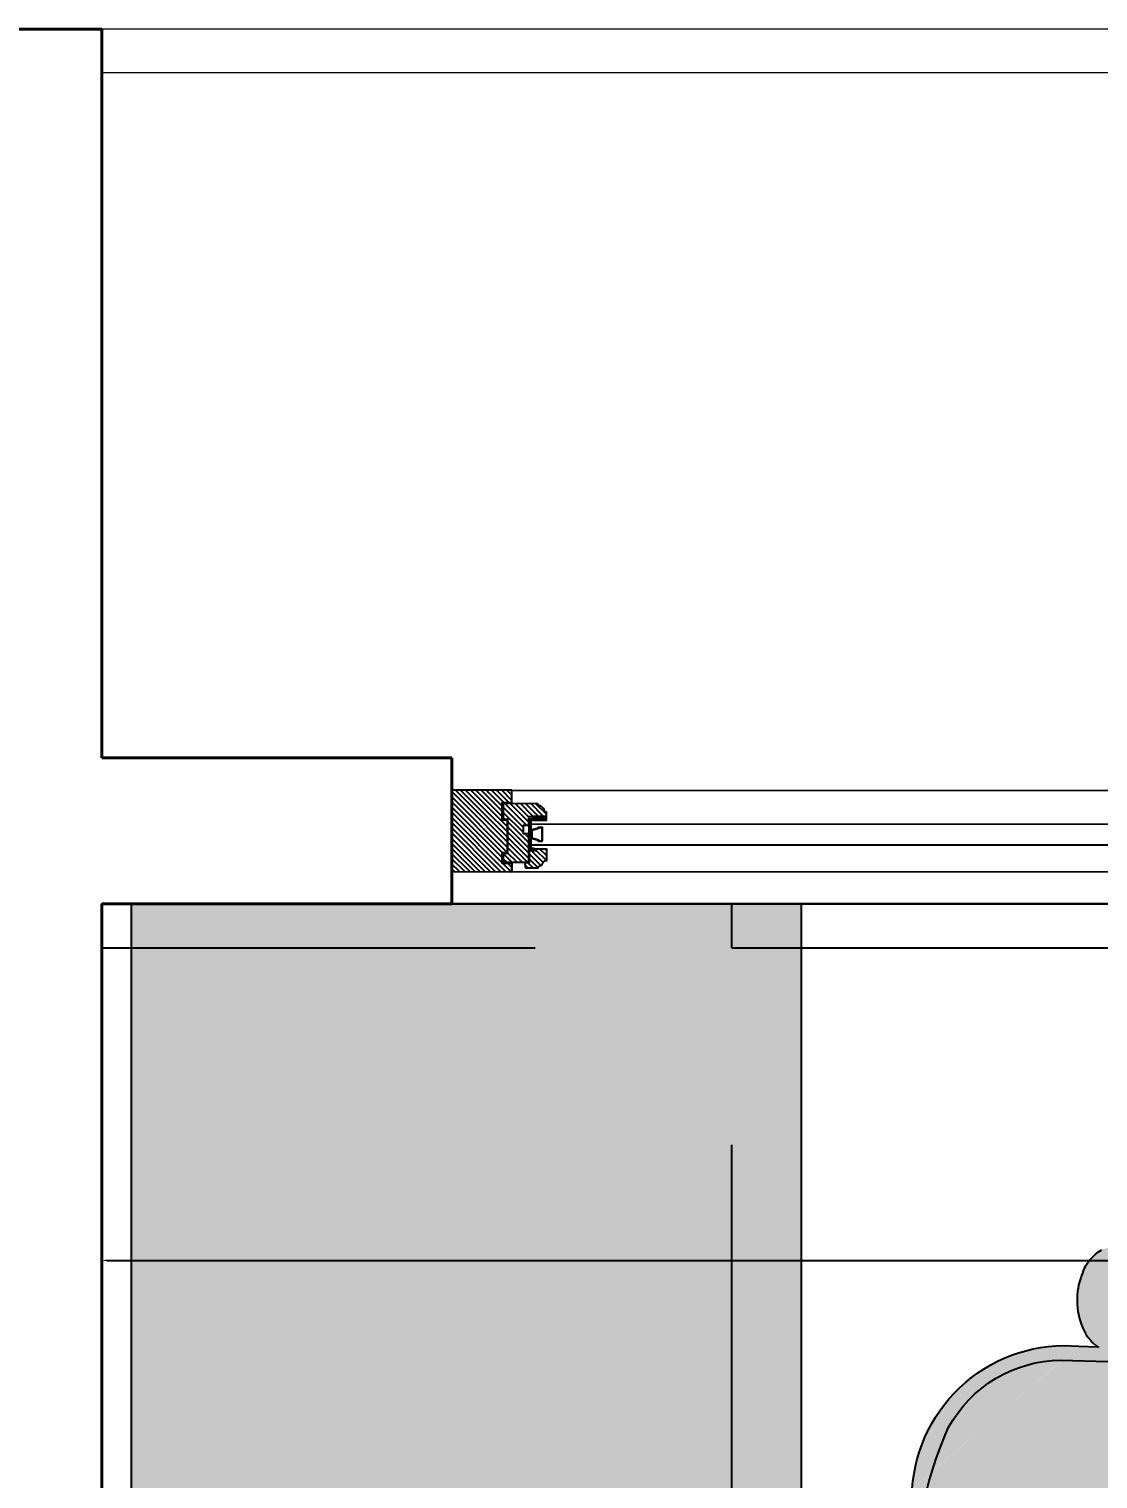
# Model space of a CAD drawing. Header units: inches. Extents: x 547 to 1628, y -123 to 254.
# Drawn here: x 1040.15 to 1076.83, y 204.55 to 254.28 of the extents above; entities that cross this region are included whole.
import ezdxf

# ---------------------------------------------------------------- set-up
doc = ezdxf.new("R2010")
doc.units = ezdxf.units.IN
doc.header["$MEASUREMENT"] = 0
doc.layers.add('doors', color=4, linetype='Continuous')
doc.layers.add('Furniture', color=253, linetype='Continuous')
for name, color, linetype, lineweight in [('hatch', 252, 'Continuous', 0), ('Low Wall', 254, 'Continuous', 13), ('Wall', 7, 'Continuous', 40)]:
    doc.layers.add(name, color=color, linetype=linetype, lineweight=lineweight)
doc.styles.get("Standard").update_dxf_attribs({"font": 'arial.ttf'})
doc.dimstyles.new('Inch feet', dxfattribs={"dimtxt": 10, "dimasz": 0.18, "dimexe": 0.1875, "dimexo": 0.0625, "dimgap": 0.1875, "dimtad": 0, "dimdec": 4, "dimzin": 0, "dimdsep": 46, "dimlunit": 4, "dimtxsty": 'Standard', "dimcen": 0.09, "dimadec": 0, "dimazin": 0, "dimtfac": 1, "dimtdec": 4, "dimtofl": 0, "dimtmove": 0, "dimatfit": 3, "dimfxl": 1, "dimtolj": 1, "dimtzin": 0, "dimarcsym": 0})

# ---------------------------------------------------------------- blocks, each defined once
blk = doc.blocks.new('*D23')
at = {"layer": 'Defpoints', "color": 0, "transparency": 16777216}
for p in [(1042.653042389994, 224.2793858108367), (1042.653042389993, 84.2793858108371), (1115.263867380221, 84.27938581083708)]:
    blk.add_point(p, dxfattribs=at)
at = {"layer": 'Furniture', "color": 0, "lineweight": -2, "transparency": 16777216}
for p, q in [((1042.715542389994, 224.2793858108367), (1115.451367380221, 224.2793858108367)), ((1115.263867380221, 224.0993858108367), (1115.263867380221, 171.1722064111097)), ((1115.263867380221, 84.45938581083709), (1115.263867380221, 137.386565210564)), ((1042.715542389993, 84.2793858108371), (1115.451367380221, 84.27938581083708))]:
    blk.add_line(p, q, dxfattribs=at)
at = {"layer": 'Furniture', "color": 0, "transparency": 16777216}
for points in [[(1115.233867380221, 224.0993858108367), (1115.293867380221, 224.0993858108367), (1115.263867380221, 224.2793858108367)], [(1115.233867380221, 84.45938581083709), (1115.293867380221, 84.45938581083709), (1115.263867380221, 84.27938581083708)]]:
    blk.add_solid(points, dxfattribs=at)
at = {"layer": 'Furniture', "color": 0, "transparency": 16777216, "insert": (1115.263867380221, 154.2793858108371), "char_height": 10, "attachment_point": 5, "rotation": 90}
blk.add_mtext('\\A1;11\'-8"', dxfattribs=at)
blk = doc.blocks.new('*D24')
at = {"layer": 'Defpoints', "color": 0, "transparency": 16777216}
for p in [(1042.653042389994, 224.2793858108366), (1185.653042389994, 224.2793858108366), (1042.653042389994, 212.0486769355593)]:
    blk.add_point(p, dxfattribs=at)
at = {"layer": 'Furniture', "color": 0, "lineweight": -2, "transparency": 16777216}
for p, q in [((1042.653042389994, 224.2168858108366), (1042.653042389994, 211.8611769355593)), ((1185.653042389994, 224.2168858108366), (1185.653042389994, 211.8611769355593)), ((1042.833042389994, 212.0486769355593), (1093.375501462299, 212.0486769355593)), ((1185.473042389993, 212.0486769355593), (1134.930583317688, 212.0486769355593))]:
    blk.add_line(p, q, dxfattribs=at)
at = {"layer": 'Furniture', "color": 0, "transparency": 16777216}
for points in [[(1042.833042389994, 212.0786769355593), (1042.833042389994, 212.0186769355593), (1042.653042389994, 212.0486769355593)], [(1185.473042389993, 212.0786769355593), (1185.473042389993, 212.0186769355593), (1185.653042389994, 212.0486769355593)]]:
    blk.add_solid(points, dxfattribs=at)
at = {"layer": 'Furniture', "color": 0, "transparency": 16777216, "insert": (1114.153042389994, 212.0486769355593), "char_height": 10, "attachment_point": 5}
blk.add_mtext('\\A1;11\'-11"', dxfattribs=at)
blk = doc.blocks.new('armch1')
at = {"layer": 'hatch', "ltscale": 10}
h = blk.add_hatch(color=254, dxfattribs=at)
edge = h.paths.add_edge_path()
edge.add_ellipse((95.55605851896689, -479.352012857591), major_axis=(-16.31547331208791, 16.31547331208791), ratio=0.9999999999993894, start_angle=242.5783416607707, end_angle=273.9517820102176)
edge.add_line((110.7083277476486, -461.9509187536023), (41.45203572814353, -392.6946267341264))
edge.add_line((41.45203572814353, -392.6946267341264), (217.0733312307275, -217.0733312315133))
edge.add_line((217.0733312307275, -217.0733312315133), (412.4000128625194, -412.4000128630723))
edge.add_line((412.4000128625194, -412.4000128630723), (394.1522824593412, -429.5418202115106))
edge.add_ellipse((-44.64408550973167, 15.56753852014663), major_axis=(441.9641352970901, 441.9641352970901), ratio=0.9999999999942701, start_angle=260.3704663364276, end_angle=269.5907916807995, ccw=False)
edge.add_ellipse((227.8608536063693, -398.7177157017286), major_axis=(123.0924583248579, 45.03542382567315), ratio=0.9963052455616257, start_angle=201.2155651435409, end_angle=292.9421562116712, ccw=False)
edge.add_line((129.3480288534774, -485.0807389398105), (117.823997207568, -473.5567072939302))
edge.add_ellipse((81.52443639285048, -481.0358075127588), major_axis=(26.19981716635541, 26.1998171663554), ratio=0.9999999997158852, start_angle=326.6654831519691, end_angle=328.5041058068245)
edge = h.paths.add_edge_path()
edge.add_line((-55.72906698982115, -295.5135240161617), (-120.9761098762683, -233.6340704399918))
edge.add_ellipse((-100.7073431255703, -212.0932369076181), major_axis=(-20.91447363514641, 20.91447363514641), ratio=0.9999999999959236, start_angle=50.364881025223326, end_angle=91.74269977170712, ccw=False)
edge.add_ellipse((-113.3665490160929, -212.8340599541843), major_axis=(11.95745736364458, 11.95745736364458), ratio=0.999999999996522, start_angle=95.28259989885129, end_angle=141.8763062656735, ccw=False)
edge.add_ellipse((-115.869363976235, -211.3562811626762), major_axis=(9.933814020147283, 9.933814020147292), ratio=0.9999999999921805, start_angle=63.35919730328487, end_angle=93.39563719718558, ccw=False)
edge.add_ellipse((-114.6367541016079, -215.0298388510128), major_axis=(12.67372504098512, 12.67372504098512), ratio=0.999999999998939, start_angle=396.5394185244536, end_angle=423.40011013631187, ccw=False)
edge.add_ellipse((-56.4306480960222, -198.2743826820515), major_axis=(39.29928148892886, 39.29928148892887), ratio=0.9999999999914961, start_angle=124.02982792657241, end_angle=133.997029397757, ccw=False)
edge.add_ellipse((114.7551418426738, -222.4087727387086), major_axis=(161.5397348647921, 161.5397348647921), ratio=0.9999999999997506, start_angle=103.11596627311587, end_angle=126.2099286872359, ccw=False)
edge.add_ellipse((370.3979973488895, -370.1559683761152), major_axis=(370.2770026377474, 370.2770026377474), ratio=0.9999999999995242, start_angle=90.01872549308752, end_angle=104.16379925406639, ccw=False)
edge.add_line((-5.238689482212067e-10, -5.529727786779404e-10), (217.0733312307275, -217.0733312315133))
edge.add_line((217.0733312307275, -217.0733312315133), (41.45203572814353, -392.6946267341264))
edge.add_line((41.45203572814353, -392.6946267341264), (-55.72906698982115, -295.5135240161617))
at = {"layer": 'hatch', "ltscale": 10, "true_color": 0x858585}
h = blk.add_hatch(color=252, dxfattribs=at)
edge = h.paths.add_edge_path(flags=17)
edge.add_line((412.4000128627813, -412.4000128627813), (400.8610618005041, -423.2396335576486))
edge.add_line((400.8610618005041, -423.2396335576486), (402.6840278710006, -425.0253962389543))
edge.add_line((402.6840278710006, -425.0253962389543), (404.9290874111757, -427.2704557791585))
edge.add_line((404.9290874111757, -427.2704557791585), (406.0516171812778, -428.3929855492315))
edge.add_line((406.0516171812778, -428.3929855492315), (407.7354118364165, -430.0767802043702))
edge.add_line((407.7354118364165, -430.0767802043702), (409.9804713765916, -432.3218397445453))
edge.add_line((409.9804713765916, -432.3218397445453), (411.6642660317302, -434.0056343996839))
edge.add_line((411.6642660317302, -434.0056343996839), (412.7867958018032, -435.1281641697569))
edge.add_line((412.7867958018032, -435.1281641697569), (413.9093255719054, -437.3732237099321))
edge.add_line((413.9093255719054, -437.3732237099321), (415.0318553419784, -439.6182832501363))
edge.add_line((415.0318553419784, -439.6182832501363), (416.1543851120805, -441.8633427903114))
edge.add_line((416.1543851120805, -441.8633427903114), (417.2769148821535, -442.9858725603845))
edge.add_line((417.2769148821535, -442.9858725603845), (417.2769148821535, -444.1084023304866))
edge.add_line((417.2769148821535, -444.1084023304866), (418.3994446522265, -446.3534618706617))
edge.add_line((418.3994446522265, -446.3534618706617), (418.3994446522265, -447.4509563318279))
edge.add_ellipse((439.7275102839631, -441.8633427902532), major_axis=(15.59814902379575, 15.59814902379575), ratio=0.9999999999985003, start_angle=149.3179066494448, end_angle=273.9257860785214)
edge.add_line((456.3569755552453, -456.3569755552162), (412.4000128627813, -412.4000128627813))
edge = h.paths.add_edge_path()
edge.add_ellipse((494.1702041334647, -358.2348749184748), major_axis=(86.84040243826608, 86.84040243826607), ratio=0.9999999999980511, start_angle=170.4851718629017, end_angle=193.1306468540737)
edge.add_ellipse((431.0043545948865, -459.8361521356856), major_axis=(-2.245059540196361, 2.245059540196362), ratio=0.9999999999912096, start_angle=103.1306468539549, end_angle=161.5067933597819)
edge.add_ellipse((439.7275102839631, -441.8633427902532), major_axis=(15.59814902379575, 15.59814902379575), ratio=0.9999999999985003, start_angle=149.3179066494448, end_angle=273.9257860785214)
edge.add_line((418.3994446522265, -447.4509563318279), (418.3994446522265, -446.3534618706617))
edge.add_line((418.3994446522265, -446.3534618706617), (417.2769148821535, -444.1084023304866))
edge.add_line((417.2769148821535, -444.1084023304866), (417.2769148821535, -442.9858725603845))
edge.add_line((417.2769148821535, -442.9858725603845), (416.1543851120514, -441.8633427903114))
edge.add_line((416.1543851120514, -441.8633427903114), (415.0318553419784, -439.6182832501363))
edge.add_line((415.0318553419784, -439.6182832501363), (413.9093255719054, -437.3732237099321))
edge.add_line((413.9093255719054, -437.3732237099321), (412.7867958018032, -435.1281641697569))
edge.add_line((412.7867958018032, -435.1281641697569), (411.6642660317302, -434.0056343996839))
edge.add_line((411.6642660317302, -434.0056343996839), (409.9804713765916, -432.3218397445453))
edge.add_line((409.9804713765916, -432.3218397445453), (407.7354118364165, -430.0767802043702))
edge.add_line((407.7354118364165, -430.0767802043702), (406.0516171812778, -428.3929855492315))
edge.add_line((406.0516171812778, -428.3929855492315), (404.9290874111757, -427.2704557791585))
edge.add_line((404.9290874111757, -427.2704557791585), (402.6840278710297, -425.0253962390125))
edge.add_line((402.6840278710297, -425.0253962390125), (400.8610618005041, -423.2396335576486))
edge.add_line((400.8610618005041, -423.2396335576486), (394.1695116782794, -429.5256351876305))
edge = h.paths.add_edge_path()
edge.add_ellipse((65.24775472702459, -509.6603166495333), major_axis=(16.31547331208907, 16.31547331208907), ratio=0.9999999999905191, start_angle=176.0482179896407, end_angle=207.4216583394186)
edge.add_ellipse((66.93154938216321, -495.6286945234169), major_axis=(-26.19981717141972, 26.19981717141972), ratio=0.9999999999992992, start_angle=121.495894185906, end_angle=161.5875261963406)
edge.add_ellipse((56.82878145141876, -470.9330395814613), major_axis=(-45.2412000465847, 45.24120004658471), ratio=0.9637863869474105, start_angle=159.0760745594339, end_angle=200.9239254405661)
edge.add_ellipse((81.52443639337434, -481.0358075122058), major_axis=(-26.19981717141972, 26.19981717141972), ratio=0.9999999999992992, start_angle=198.4124738036594, end_angle=238.504105814094)
edge.add_ellipse((95.55605851949076, -479.3520128570672), major_axis=(16.31547331208284, 16.31547331208284), ratio=0.9999999999985226, start_angle=332.5783416607689, end_angle=363.9517820102259)
edge.add_line((110.7083277481725, -461.9509187530784), (-27.80425629080855, -323.4383347140974))
edge.add_ellipse((-45.20535039479728, -338.59060394275), major_axis=(-16.3154733120879, 16.31547331208791), ratio=0.9999999999993892, start_angle=266.0482179897824, end_angle=297.4216583392293)
edge.add_ellipse((-46.88914504996501, -352.6222260688664), major_axis=(26.1998171714975, 26.1998171714975), ratio=0.9999999999990249, start_angle=31.49589418594877, end_angle=71.58752619636934)
edge.add_ellipse((-36.78637711919146, -377.3178810108511), major_axis=(-45.24120004661381, 45.24120004661382), ratio=0.96378638694709, start_angle=-20.92392544055931, end_angle=20.92392544055931)
edge.add_ellipse((-61.48203206117614, -367.2151130800776), major_axis=(26.19981717149751, 26.1998171714975), ratio=0.9999999999990247, start_angle=108.4124738036306, end_angle=148.5041058140512)
edge.add_ellipse((-75.51365418729256, -368.8989077352453), major_axis=(-16.31547331208791, 16.31547331208791), ratio=0.9999999999993894, start_angle=62.5783416607707, end_angle=93.95178201021761)
edge.add_line((-90.66592341597425, -386.300001839234), (47.84666062300676, -524.8125858781859))
edge = h.paths.add_edge_path()
edge.add_ellipse((-46.88914504996501, -352.6222260688664), major_axis=(26.19981717154398, 26.19981717154398), ratio=0.9999999999978387, start_angle=397.772891929271, end_angle=431.5875261963897, ccw=False)
edge.add_line((-42.22788939392194, -315.8644577015366), (-58.09291133043007, -301.0935752089135))
edge.add_ellipse((-74.19017511722632, -319.8624230106361), major_axis=(17.48415781823496, 17.48415781823496), ratio=0.9999999999986311, start_angle=4.38167495231639, end_angle=64.7989738594406)
edge.add_ellipse((-75.53544758909266, -312.3080556378118), major_axis=(-12.17036714627358, 12.17036714627358), ratio=0.9999999999990156, start_angle=-20.8924198686832, end_angle=19.17704882184576)
edge.add_ellipse((-73.06163346170797, -313.4735162431025), major_axis=(14.10393306826899, 14.10393306826899), ratio=0.9999999999970683, start_angle=109.2588881484317, end_angle=138.2040413980855)
edge.add_ellipse((-60.35950229098671, -312.2111543456558), major_axis=(-23.12482238148215, 23.12482238148215), ratio=0.9999999999999314, start_angle=49.1684504485705, end_angle=87.92842071702093)
edge.add_ellipse((-36.78637711919146, -377.3178810108511), major_axis=(-45.24120004660902, 45.24120004660902), ratio=0.9637863869504584, start_angle=-20.923925440492496, end_angle=3.0801526045447076, ccw=False)
edge = h.paths.add_edge_path()
edge.add_ellipse((-97.40298470371636, -165.159754463908), major_axis=(15.59814902378772, 15.59814902378771), ratio=0.999999999998882, start_angle=50.52417824038992, end_angle=189.273625437032)
edge.add_ellipse((114.7551418432267, -222.4087727381557), major_axis=(-161.5397348645848, 161.5397348645847), ratio=0.9999999999988779, start_angle=24.713998677985103, end_angle=35.08380499945463, ccw=False)
edge = h.paths.add_edge_path()
edge.add_ellipse((-127.1500236110587, -126.432477395836), major_axis=(0.5388142775918824, 0.5388142775918823), ratio=0.9999999999729965, start_angle=359.9999993160475, end_angle=449.9999949910535)
edge.add_line((-127.7654889994592, -125.9254130141635), (-138.8823855771916, -137.042309591925))
edge.add_ellipse((-138.3753213119635, -137.6577750967699), major_axis=(-0.5388142776064361, 0.5388142776064362), ratio=0.9999999999999973, start_angle=-5.008946487533537e-06, end_angle=89.99999749475305)
edge.add_line((-138.8823856679664, -138.2732405108691), (-118.485804279102, -158.6698218997335))
edge.add_ellipse((-97.40298470371636, -165.159754463908), major_axis=(-15.59814902378077, 15.59814902378077), ratio=0.9999999999988398, start_angle=-18.895619761630428, end_angle=27.89004403868489, ccw=False)
edge.add_line((-107.1091673738265, -145.3508038629661), (-126.5345581538859, -125.9254130829358))
edge = h.paths.add_edge_path()
edge.add_ellipse((-97.40298470371636, -165.159754463908), major_axis=(15.59814902391059, 15.59814902391059), ratio=0.9999999999931503, start_angle=410.52417824055107, end_angle=426.6834572547251, ccw=False)
edge.add_ellipse((114.7551418432267, -222.4087727381557), major_axis=(-161.5397348602525, 161.5397348602525), ratio=0.999999999878494, start_angle=21.895580664457498, end_angle=24.713998680604675, ccw=False)
edge.add_ellipse((-179.9089228054509, -221.8475078535848), major_axis=(79.96257609879771, 93.32113589977028), ratio=0.8100195219834513, start_angle=-3.587767463547836, end_angle=10.69957406923576)
edge.add_ellipse((-117.047255680227, -120.8198285453836), major_axis=(2.245059540188656, 2.245059540188656), ratio=0.9999999999939807, start_angle=13.13065550566823, end_angle=89.99999499086793)
edge.add_line((-119.2923150241259, -118.5747688089323), (-124.3436990876799, -123.6261528724863))
edge.add_ellipse((-123.221169415745, -124.7486827406974), major_axis=(1.122529770087568, 1.122529770087568), ratio=0.9999999999870396, start_angle=89.99999499086793, end_angle=179.9999974961767)
edge.add_line((-124.343699234887, -125.8712124617305), (-105.5533525262726, -144.6615591703448))
edge = h.paths.add_edge_path()
edge.add_ellipse((-140.0591159671021, -141.5866292920837), major_axis=(-1.122529770087571, 1.122529770087571), ratio=0.9999999999999966, start_angle=269.9999993174092, end_angle=359.9999949916107)
edge.add_line((-141.1816456390661, -140.4640994238434), (-146.2330295063439, -145.5154832911503))
edge.add_ellipse((-143.987970162445, -147.7605430275726), major_axis=(2.245059540181328, 2.245059540181328), ratio=0.9999999999907635, start_angle=89.9999949912393, end_angle=166.8693549675691)
edge.add_ellipse((-42.96029085421469, -84.89887590237777), major_axis=(78.58255453761448, 94.48874276650835), ratio=0.9443967232653372, start_angle=160.6366279714055, end_angle=186.484992821446)
edge.add_ellipse((114.7551418432267, -222.4087727381557), major_axis=(-161.5397348134926, 161.5397348134925), ratio=0.9999999996981609, start_angle=35.083805007558624, end_angle=36.12537314126541, ccw=False)
edge.add_ellipse((-97.40298470371636, -165.159754463908), major_axis=(15.5981490237906, 15.5981490237906), ratio=0.9999999999976732, start_angle=122.6660648528794, end_angle=189.2736254370431, ccw=False)
edge.add_line((-118.9529572540487, -160.447728464962), (-138.9365861836413, -140.4640995353693))
for p, q in [((-14.33578171784757, -324.5589818170993), (148.992299829988, -486.7645335948619)), ((129.3480288534192, -485.0807389397814), (117.8112538204005, -473.5439639067336))]:
    blk.add_line(p, q)
at = {"extrusion": (0, 0, -1)}
for centre, major_axis, ratio, start_param, end_param in [((111.9488174175203, -171.3336681996007), (261.7574271383927, 261.7574271383928), 0.9999999999995269, 1.532163155082729, 1.947699741522244), ((227.8608536063693, -398.7177157017286), (123.0924583248578, 45.03542382567314), 0.9963052455616257, 1.170380163394364, 2.771311189163661), ((224.2017944261606, -404.8198603781639), (78.97105526929616, 78.9710552692962), 0.9999999999991778, 2.042021499077033, 3.100390986599931), ((66.93154938163934, -495.6286945239699), (26.19981717148044, 26.19981717148044), 0.9999999999988316, 1.8921546181061, 2.591885599185161)]:
    blk.add_ellipse(centre, major_axis=major_axis, ratio=ratio, start_param=start_param, end_param=end_param, dxfattribs=at)
for centre, major_axis, ratio, start_param, end_param in [((81.52443639282137, -481.0358075127588), (26.19981717149562, 26.19981717149562), 0.9999999999988302, 5.033747271696244, 5.733478252774771), ((56.82878145086579, -470.9330395819852), (-45.2412000466138, 45.24120004661381), 0.9637863869464052, 2.776401262209564, 3.506784044969595)]:
    blk.add_ellipse(centre, major_axis=major_axis, ratio=ratio, start_param=start_param, end_param=end_param)
blk = doc.blocks.new('table')
at = {"layer": 'Wall'}
blk.add_hatch(color=254, dxfattribs=at).paths.add_polyline_path([(2072.143492089448, -256.1960436247309), (2120.143492089448, -256.1960436247308), (2120.143492089448, -279.1960436247308), (2072.143492089448, -279.1960436247309)])
at = {"layer": 'Furniture'}
for points in [[(2072.143492089448, -256.1960436247309), (2120.143492089448, -256.1960436247308), (2120.143492089448, -279.1960436247308), (2072.143492089448, -279.1960436247309)], [(2072.143492089448, -280.1960436247309), (2120.143492089448, -280.1960436247309), (2120.143492089448, -279.1960436247309), (2072.143492089448, -279.1960436247309)]]:
    blk.add_lwpolyline(points, close=True, dxfattribs=at)
at = {"layer": 'Furniture', "xscale": -0.04000000000000001, "yscale": 0.04000000000000001, "zscale": 0.04000000000000001, "rotation": 46.66922653556813}
blk.add_blockref('armch1', (2094.404061344412, -229.6048026656603), dxfattribs=at)

msp = doc.modelspace()

# ---------------------------------------------------------------- hatches: boundary and pattern name
h = msp.add_hatch()
h.set_pattern_fill('ANSI31', color=4, scale=0.03937499788032407, angle=-180.0282002641939, style=0)
h.set_pattern_definition([(134.9717997358061, (5936.415878053336, -55.87437233228366), (0.08844288979584514, 0.0883558716554682), [])])
edge = h.paths.add_edge_path()
edge.add_line((1057.296325721599, 227.2692876345814), (1057.901716240682, 227.2689896689353))
edge.add_line((1057.901716240682, 227.2689896689353), (1057.90178891523, 227.4166458931018))
edge.add_line((1057.90178891523, 227.4166458931018), (1057.842726425563, 227.416674962921))
edge.add_arc((1057.606476466897, 227.416791242198), 0.2362499872812685, 359.9717997356856, 449.9717997359888)
edge.add_line((1057.606592746173, 227.6530412008638), (1057.606621815992, 227.7121036905303))
edge.add_line((1057.606621815992, 227.7121036905303), (1056.425372022661, 227.7126850869151))
edge.add_line((1056.425372022661, 227.7126850869151), (1056.425110394289, 227.1811226799136))
edge.add_line((1056.425110394289, 227.1811226799136), (1056.572766618455, 227.1810500053657))
edge.add_line((1056.572766618455, 227.1810500053657), (1056.572185222073, 225.999800212034))
edge.add_line((1056.572185222073, 225.999800212034), (1056.424528997906, 225.9998728865819))
edge.add_line((1056.424528997906, 225.9998728865819), (1056.424383648811, 225.704560438249))
edge.add_line((1056.424383648811, 225.704560438249), (1057.295555371393, 225.7041316584168))
edge.add_line((1057.295555371393, 225.7041316584168), (1057.296035023408, 226.6786627379156))
edge.add_line((1057.296035023408, 226.6786627379156), (1057.118847554408, 226.6787499473728))
edge.add_line((1057.118847554408, 226.6787499473728), (1057.118992903504, 226.9740623957057))
edge.add_line((1057.118992903504, 226.9740623957057), (1057.296180372504, 226.9739751862485))
edge.add_line((1057.296180372504, 226.9739751862485), (1057.296325721599, 227.2692876345814))
h.paths.add_polyline_path([(1056.720703850873, 227.7519147309283), (1056.720912669074, 228.1761802817032), (1054.653725530743, 228.1771977253725), (1054.652349074808, 225.3805888396564), (1056.719536213138, 225.3795713959871), (1056.719676717264, 225.6650400960423), (1056.38498927582, 225.6652048250173), (1056.385173384675, 226.0392672595724), (1056.572204601952, 226.0391752051451), (1056.572747238576, 227.1416750122546), (1056.385716021298, 227.141767066682), (1056.386016409429, 227.7520794599056)])
edge = h.paths.add_edge_path()
edge.add_line((1057.325285744487, 226.1086951777265), (1057.53200445832, 226.1085934333596))
edge.add_line((1057.53200445832, 226.1085934333596), (1057.532033528139, 226.1676559230261))
edge.add_line((1057.532033528139, 226.1676559230261), (1057.901174088555, 226.1674742366567))
edge.add_line((1057.901174088555, 226.1674742366567), (1057.900970599821, 225.7540368089906))
edge.add_arc((1057.897453891474, 225.6018069242252), 0.1522704996159102, 88.67662834836135, 161.2510115202427)
edge.add_arc((1057.609073115469, 225.6996933290185), 0.1522704996156437, 268.6766283483599, 341.25101152030345, ccw=False)
edge.add_line((1057.605556407122, 225.5474634442533), (1057.605531697775, 225.4972603280335))
edge.add_line((1057.605531697775, 225.4972603280335), (1057.199477081318, 225.4974601830399))
edge.add_line((1057.199477081318, 225.4974601830399), (1057.16266040917, 225.695337692063))
edge.add_line((1057.16266040917, 225.695337692063), (1057.325082255753, 225.6952577500606))
edge.add_line((1057.325082255753, 225.6952577500606), (1057.325285744487, 226.1086951777265))
at = {"ltscale": 10}
h = msp.add_hatch(dxfattribs=at)
h.set_pattern_fill('BRASS', color=4, scale=0.008859374523072915, angle=-225.028200264194, style=0)
h.set_pattern_definition([(314.9717997358063, (978.6566365140013, 203.5181009947526), (0.03979930040813031, 0.03976014224496068), []), (314.9717997358063, (978.676536164205, 203.5379810658781), (0.03979930040813031, 0.03976014224496068), [0.02812851411075649, -0.01406425705537825])])
h.paths.add_polyline_path([(1057.429216323349, 227.2692222274884), (1057.429158183711, 227.1510972481551), (1057.783533121711, 227.1509228292405), (1057.783591261349, 227.2690478085735)])
h = msp.add_hatch(dxfattribs=at)
h.set_pattern_fill('ANGLE', color=4, scale=0.004429687261536457, angle=-225.028200264194, style=0)
h.set_pattern_definition([(314.9717997358063, (978.6566365140013, 203.5181009947526), (0.02188961522447168, 0.02186807823472837), [0.0225028112886052, -0.008438554233226949]), (44.97179973580611, (978.6566365140013, 203.5181009947526), (-0.02186807823472836, 0.02188961522447168), [0.02250281128860519, -0.008438554233226947])])
h.paths.add_polyline_path([(1057.783591261349, 227.2690478085735), (1057.783533121711, 227.1509228292405), (1057.901658101044, 227.1508646896023), (1057.901716240682, 227.2689896689353)])
h = msp.add_hatch(dxfattribs=at)
h.set_pattern_fill('ANGLE', color=4, scale=0.004429687261536457, angle=-225.028200264194, style=0)
h.set_pattern_definition([(314.9717997358063, (978.6564475601771, 203.1341948119243), (0.02188961522447168, 0.02186807823472837), [0.0225028112886052, -0.008438554233226949]), (44.97179973580611, (978.6564475601771, 203.1341948119243), (-0.02186807823472836, 0.02188961522447168), [0.02250281128860519, -0.008438554233226947])])
edge = h.paths.add_edge_path()
edge.add_line((1057.295787929946, 226.1766315757495), (1057.384381664446, 226.1765879710208))
edge.add_line((1057.384381664446, 226.1765879710208), (1057.384410734265, 226.2356504606873))
edge.add_arc((1057.340108109424, 226.2239743008075), 0.04581544802060063, 14.76481734402859, 165.1787821274877)
edge.add_line((1057.295816999765, 226.2356940654161), (1057.295787929946, 226.1766315757495))
h = msp.add_hatch(dxfattribs=at)
h.set_pattern_fill('ANGLE', color=4, scale=0.004429687261536457, angle=-225.028200264194, style=0)
h.set_pattern_definition([(314.9717997358063, (978.4940257135939, 203.1342747539268), (0.02188961522447168, 0.02186807823472837), [0.0225028112886052, -0.008438554233226949]), (44.97179973580611, (978.4940257135939, 203.1342747539268), (-0.02186807823472836, 0.02188961522447168), [0.02250281128860519, -0.008438554233226947])])
edge = h.paths.add_edge_path()
edge.add_line((1057.310843406932, 226.1175616616576), (1057.487711951543, 226.1174746091708))
edge.add_arc((1057.465578052828, 226.1470167551863), 0.03691406051275221, 306.8416973815219, 413.1019020899045)
edge.add_line((1057.487741021362, 226.1765370988373), (1057.310872476751, 226.1766241513242))
edge.add_arc((1057.332222550185, 226.1470823910978), 0.03644915956380866, 125.8559495162771, 234.0876499555977)
at = {"layer": 'Furniture'}
h = msp.add_hatch(dxfattribs=at)
h.set_pattern_fill('ANGLE', color=256, scale=90, style=0)
h.set_pattern_definition([(0, (0, 0), (0, 24.75), [18, -6.75]), (90, (0, 0), (-24.75, 1.51550041394485e-15), [18, -6.75])])
h.paths.add_polyline_path([(1185.653042389994, 224.2793858108366), (1042.653042389994, 224.2793858108373), (1042.653042389993, 84.2793858108371), (916.6530423899933, 84.27938581083711), (916.6530423899931, -114.7206141891629), (1185.653042389993, -114.7206141891629)])

# ---------------------------------------------------------------- linework, layer by layer
at = {"layer": 'doors'}
msp.add_lwpolyline([(1056.720703850873, 227.7519147309283), (1056.720912669074, 228.1761802817032), (1054.653725530743, 228.1771977253725), (1054.652349074808, 225.3805888396564), (1056.719536213138, 225.3795713959871), (1056.719676717264, 225.6650400960423), (1056.38498927582, 225.6652048250173), (1056.385173384675, 226.0392672595724), (1056.572204601952, 226.0391752051451), (1056.572747238576, 227.1416750122546), (1056.385716021298, 227.141767066682), (1056.386016409429, 227.7520794599056), (1056.720703850873, 227.7519147309283)], dxfattribs=at)
msp.add_lwpolyline([(1057.296325721599, 227.2692876345814), (1057.901716240682, 227.2689896689353), (1057.90178891523, 227.4166458931018), (1057.842726425563, 227.416674962921, 0.4142135623745157), (1057.606592746173, 227.6530412008638), (1057.606621815992, 227.7121036905303), (1056.425372022661, 227.7126850869151), (1056.425110394289, 227.1811226799136), (1056.572766618455, 227.1810500053657), (1056.572185222073, 225.999800212034), (1056.424528997906, 225.9998728865819), (1056.424383648811, 225.704560438249), (1057.295555371393, 225.7041316584168), (1057.296035023408, 226.6786627379156), (1057.118847554408, 226.6787499473728), (1057.118992903504, 226.9740623957057), (1057.296180372504, 226.9739751862485), (1057.296325721599, 227.2692876345814)], format="xyb", dxfattribs=at)
at = {"layer": 'doors', "ltscale": 10}
for points in [[(1057.429216323349, 227.2692222274884), (1057.429158183711, 227.1510972481551), (1057.783533121711, 227.1509228292405), (1057.783591261349, 227.2690478085735)], [(1057.783591261349, 227.2690478085735), (1057.783533121711, 227.1509228292405), (1057.901658101044, 227.1508646896023), (1057.901716240682, 227.2689896689353)], [(1057.295831534674, 226.2652253102494), (1057.384425269174, 226.2651817055207), (1057.384875851371, 227.1806502953527), (1057.296282116871, 227.1806939000815)]]:
    msp.add_lwpolyline(points, close=True, dxfattribs=at)
at = {"layer": 'doors'}
for points in [[(1057.76840120627, 226.4274281952655), (1057.768633764823, 226.8999281128135), (1057.620977540656, 226.9000007873615), (1057.620963005747, 226.8704695425281), (1057.384677678838, 226.7987265345701), (1057.38454492659, 226.5290076811532), (1057.620759517013, 226.4570321146466), (1057.620744982104, 226.4275008698132)], [(1057.753642851308, 226.442201085137), (1057.753860874951, 226.8851697578516), (1057.635735895618, 226.88522789749), (1057.635723460436, 226.8599627652536), (1057.399438133527, 226.7882197572953), (1057.399315716734, 226.5394999235205), (1057.635530307157, 226.4675243570116), (1057.635517871975, 226.4422592247752)]]:
    msp.add_lwpolyline(points, close=True, dxfattribs=at)
at = {"layer": 'doors', "ltscale": 10}
for points in [[(1057.295787929946, 226.1766315757495), (1057.384381664446, 226.1765879710208), (1057.384410734265, 226.2356504606873, 0.7702007465767019), (1057.295816999765, 226.2356940654161)], [(1057.310843406932, 226.1175616616576), (1057.487711951543, 226.1174746091708, 0.4999999999999999), (1057.487741021362, 226.1765370988373), (1057.310872476751, 226.1766241513242, 0.510799557915087)]]:
    msp.add_lwpolyline(points, format="xyb", close=True, dxfattribs=at)
at = {"layer": 'doors'}
msp.add_lwpolyline([(1057.325285744487, 226.1086951777265), (1057.53200445832, 226.1085934333596), (1057.532033528139, 226.1676559230261), (1057.901174088555, 226.1674742366567), (1057.900970599821, 225.7540368089906, 0.3276927682058993), (1057.753263503472, 225.6507501266219, -0.327692768206401), (1057.605556407122, 225.5474634442533), (1057.605531697775, 225.4972603280335), (1057.199477081318, 225.4974601830399), (1057.16266040917, 225.695337692063), (1057.325082255753, 225.6952577500606), (1057.325285744487, 226.1086951777265)], format="xyb", close=True, dxfattribs=at)
at = {"layer": 'Furniture'}
for p, q in [((1112.442279611911, 228.1625368465868), (1056.720902494637, 228.1555084103343)), ((1056.425110394289, 227.1811226799136), (1056.572766618455, 227.1810500053657)), ((1057.384381664446, 226.1765879710208), (1057.384861316461, 227.1511190505196)), ((1110.994681371557, 227.0107542744183), (1057.38478825986, 227.0026865921327)), ((1110.994327497249, 226.2917715531091), (1057.384434385552, 226.2837038708235)), ((1056.719696097143, 225.7044150891534), (1056.719536213138, 225.3795713959871)), ((1056.719536213138, 225.3795713959871), (1112.001208051422, 225.3868162496901))]:
    msp.add_line(p, q, dxfattribs=at)
at = {"layer": 'Furniture', "ltscale": 10}
for p, q in [((1057.384875851371, 227.1806502953527), (1057.295831534674, 226.2652253102494)), ((1057.296282116871, 227.1806939000815), (1057.384425269174, 226.2651817055207))]:
    msp.add_line(p, q, dxfattribs=at)
at = {"layer": 'Furniture'}
msp.add_lwpolyline([(1185.653042389994, 224.2793858108366), (1042.653042389994, 224.2793858108373), (1042.653042389993, 84.2793858108371), (916.6530423899933, 84.27938581083711), (916.6530423899931, -114.7206141891629), (1185.653042389993, -114.7206141891629)], close=True, dxfattribs=at)
at = {"layer": 'Low Wall'}
for p, q in [((1185.653042389994, 254.2793858108374), (1042.653042389994, 254.2793858108372)), ((1185.653042389994, 252.7793858108374), (1042.653042389994, 252.7793858108372))]:
    msp.add_line(p, q, dxfattribs=at)
at = {"layer": 'Wall'}
for p, q in [((1042.653042389994, 254.2793858108373), (1019.653042389993, 254.2793858108373)), ((1042.653042389994, 229.2793858108367), (1042.653042389994, 254.2793858108372)), ((1054.653042389994, 229.2793858108367), (1042.653042389994, 229.2793858108367)), ((1054.653042389994, 224.2793858108366), (1054.653042389994, 229.2793858108367)), ((1042.653042389993, 84.2793858108371), (1042.653042389994, 224.2793858108367)), ((1054.653042389994, 224.2793858108366), (1042.653042389994, 224.2793858108367))]:
    msp.add_line(p, q, dxfattribs=at)

# ---------------------------------------------------------------- block references
at = {"layer": 'Furniture', "xscale": -1, "rotation": 270}
msp.add_blockref('table', (1322.849086014724, -1895.864106278611), dxfattribs=at)

# ---------------------------------------------------------------- dimensions: what is measured, and where the dimension line sits
at = {"layer": 'Furniture'}
dim = msp.add_linear_dim(base=(1115.263867380221, 84.27938581083708), p1=(1042.653042389994, 224.2793858108367), p2=(1042.653042389993, 84.2793858108371), angle=90, dimstyle='Inch feet', dxfattribs=at)
dim.commit()
dim.dimension.update_dxf_attribs({"geometry": '*D23', "text_midpoint": (1115.263867380221, 154.2793858108371)})
dim = msp.add_linear_dim(base=(1042.653042389994, 212.0486769355593), p1=(1185.653042389994, 224.2793858108366), p2=(1042.653042389994, 224.2793858108366), dimstyle='Inch feet', dxfattribs=at)
dim.commit()
dim.dimension.update_dxf_attribs({"geometry": '*D24', "text_midpoint": (1114.153042389994, 212.0486769355593)})

doc.saveas('drawing.dxf')
